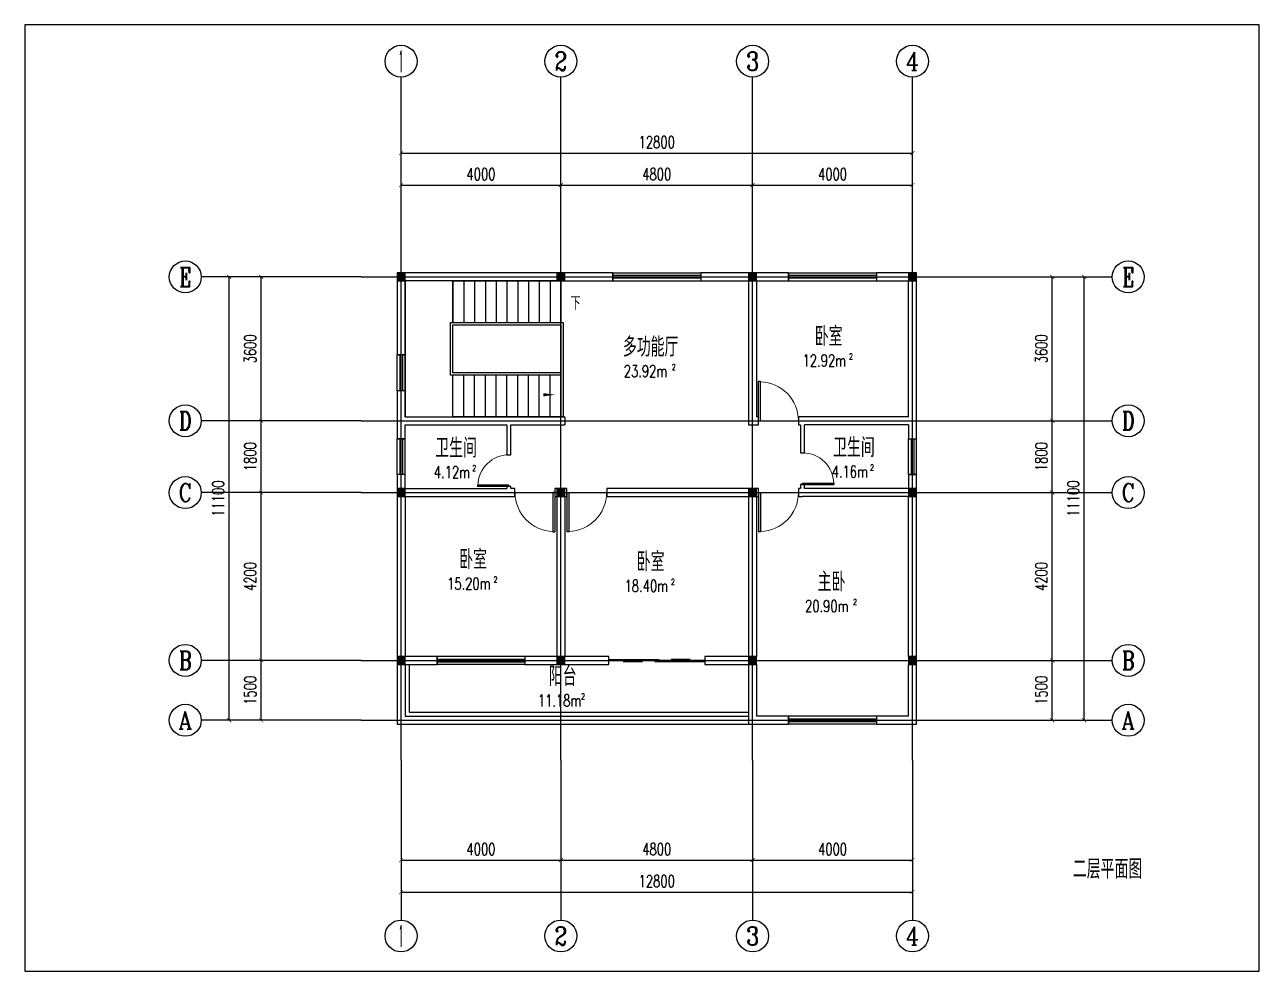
# Model space of a CAD drawing. Header units: millimetres. Extents: x 13454 to 98478, y -7034 to 16666.
# Drawn here: x 67578 to 98478, y -7034 to 16666 of the extents above; entities that cross this region are included whole.
import ezdxf
from ezdxf.enums import TextEntityAlignment as Align

# ---------------------------------------------------------------- set-up
doc = ezdxf.new("R2010")
doc.units = ezdxf.units.MM
for name, color, linetype in [('HT-A-AXIS-F01-NEW', 3, 'Continuous'), ('HT-A-AXIS-TEXT-F01-NEW', 7, 'Continuous'), ('HT-A-COLUMN-F01-NEW', 9, 'Continuous'), ('HT-A-DIMS-SYMB-F01-NEW', 3, 'Continuous'), ('HT-A-NOPLOT-F01-NEW', 1, 'Continuous'), ('HT-A-ROOM-F01-NEW', 7, 'Continuous'), ('HT-A-TEXT-F01-NEW', 7, 'Continuous'), ('HT-A-WALL-F01-NEW', 9, 'Continuous'), ('HT-A-WIND-F01-NEW', 4, 'Continuous'), ('PUB_HATCH', 8, 'Continuous'), ('PUB_TITLE', 4, 'Continuous'), ('STAIR', 2, 'Continuous')]:
    doc.layers.add(name, color=color, linetype=linetype)
doc.styles.add('_TCH_AXIS', font='COMPLEX', dxfattribs={"bigfont": 'GBCBIG'})
doc.styles.add('_TCH_DIM', font='SIMPLEX', dxfattribs={"bigfont": 'GBCBIG'})
doc.styles.add('_TCH_DIM_T3', font='SIMPLEX', dxfattribs={"width": 0.71, "bigfont": 'GBCBIG'})
doc.styles.add('_TCH_SPACE', font='SIMPLEX', dxfattribs={"bigfont": 'GBCBIG'})
doc.styles.add('COMPLEX', font='COMPLEX')
doc.dimstyles.new('_TCH_ARCH&&100', dxfattribs={"dimtxt": 297.5, "dimasz": 100, "dimexe": 250, "dimexo": 300, "dimgap": 126.25, "dimtad": 1, "dimdec": 0, "dimzin": 0, "dimdsep": 46, "dimtxsty": '_TCH_DIM_T3', "dimblk": 'ARCHTICK', "dimcen": 0.09, "dimclrt": 7, "dimazin": 2, "dimtfac": 1, "dimtdec": 0, "dimtix": 1, "dimtmove": 2, "dimatfit": 3, "dimfxl": 100, "dimtolj": 1, "dimtzin": 0, "dimarcsym": 0})

# ---------------------------------------------------------------- blocks, each defined once
blk = doc.blocks.new('_ArchTick')
at = {"color": 0, "linetype": 'ByBlock', "const_width": 0.15}
blk.add_lwpolyline([(-0.5, -0.5), (0.5, 0.5)], dxfattribs=at)
blk = doc.blocks.new('*D9')
at = {"layer": 'Defpoints', "color": 0, "transparency": 16777216}
for p in [(90797.07, 750.49), (93297.07, 750.49), (90797.07, -749.51)]:
    blk.add_point(p, dxfattribs=at)
at = {"layer": 'HT-A-AXIS-F01-NEW', "color": 0, "lineweight": -2, "transparency": 16777216}
for p, q in [((91097.07, 750.49), (93547.07, 750.49)), ((93297.07, -749.51), (93297.07, 750.49)), ((91097.07, -749.51), (93547.07, -749.51))]:
    blk.add_line(p, q, dxfattribs=at)
at = {"layer": 'HT-A-AXIS-F01-NEW', "color": 0, "lineweight": -2, "transparency": 16777216, "xscale": 100, "yscale": 100, "zscale": 100}
for p, rotation in [((93297.07, 750.49), 90), ((93297.07, -749.51), 270)]:
    blk.add_blockref('_ArchTick', p, dxfattribs=dict(at, rotation=rotation))
at = {"layer": 'HT-A-AXIS-F01-NEW', "color": 7, "transparency": 16777216, "insert": (93022.07, 0.49), "char_height": 297.5, "attachment_point": 5, "rotation": 90, "style": '_TCH_DIM_T3'}
blk.add_mtext('\\A1;1500', dxfattribs=at)
blk = doc.blocks.new('*D10')
at = {"layer": 'Defpoints', "color": 0, "transparency": 16777216}
for p in [(90797.07, 4950.49), (93297.07, 4950.49), (90797.07, 750.49)]:
    blk.add_point(p, dxfattribs=at)
at = {"layer": 'HT-A-AXIS-F01-NEW', "color": 0, "lineweight": -2, "transparency": 16777216}
for p, q in [((91097.07, 4950.49), (93547.07, 4950.49)), ((93297.07, 750.49), (93297.07, 4950.49)), ((91097.07, 750.49), (93547.07, 750.49))]:
    blk.add_line(p, q, dxfattribs=at)
at = {"layer": 'HT-A-AXIS-F01-NEW', "color": 0, "lineweight": -2, "transparency": 16777216, "xscale": 100, "yscale": 100, "zscale": 100}
for p, rotation in [((93297.07, 4950.49), 90), ((93297.07, 750.49), 270)]:
    blk.add_blockref('_ArchTick', p, dxfattribs=dict(at, rotation=rotation))
at = {"layer": 'HT-A-AXIS-F01-NEW', "color": 7, "transparency": 16777216, "insert": (93022.07, 2850.49), "char_height": 297.5, "attachment_point": 5, "rotation": 90, "style": '_TCH_DIM_T3'}
blk.add_mtext('\\A1;4200', dxfattribs=at)
blk = doc.blocks.new('*D11')
at = {"layer": 'Defpoints', "color": 0, "transparency": 16777216}
for p in [(90797.07, 6750.49), (93297.07, 6750.49), (90797.07, 4950.49)]:
    blk.add_point(p, dxfattribs=at)
at = {"layer": 'HT-A-AXIS-F01-NEW', "color": 0, "lineweight": -2, "transparency": 16777216}
for p, q in [((91097.07, 6750.49), (93547.07, 6750.49)), ((93297.07, 4950.49), (93297.07, 6750.49)), ((91097.07, 4950.49), (93547.07, 4950.49))]:
    blk.add_line(p, q, dxfattribs=at)
at = {"layer": 'HT-A-AXIS-F01-NEW', "color": 0, "lineweight": -2, "transparency": 16777216, "xscale": 100, "yscale": 100, "zscale": 100}
for p, rotation in [((93297.07, 6750.49), 90), ((93297.07, 4950.49), 270)]:
    blk.add_blockref('_ArchTick', p, dxfattribs=dict(at, rotation=rotation))
at = {"layer": 'HT-A-AXIS-F01-NEW', "color": 7, "transparency": 16777216, "insert": (93022.07, 5850.49), "char_height": 297.5, "attachment_point": 5, "rotation": 90, "style": '_TCH_DIM_T3'}
blk.add_mtext('\\A1;1800', dxfattribs=at)
blk = doc.blocks.new('*D12')
at = {"layer": 'Defpoints', "color": 0, "transparency": 16777216}
for p in [(90797.07, 10350.49), (93297.07, 10350.49), (90797.07, 6750.49)]:
    blk.add_point(p, dxfattribs=at)
at = {"layer": 'HT-A-AXIS-F01-NEW', "color": 0, "lineweight": -2, "transparency": 16777216}
for p, q in [((91097.07, 10350.49), (93547.07, 10350.49)), ((93297.07, 6750.49), (93297.07, 10350.49)), ((91097.07, 6750.49), (93547.07, 6750.49))]:
    blk.add_line(p, q, dxfattribs=at)
at = {"layer": 'HT-A-AXIS-F01-NEW', "color": 0, "lineweight": -2, "transparency": 16777216, "xscale": 100, "yscale": 100, "zscale": 100}
for p, rotation in [((93297.07, 10350.49), 90), ((93297.07, 6750.49), 270)]:
    blk.add_blockref('_ArchTick', p, dxfattribs=dict(at, rotation=rotation))
at = {"layer": 'HT-A-AXIS-F01-NEW', "color": 7, "transparency": 16777216, "insert": (93022.07, 8550.49), "char_height": 297.5, "attachment_point": 5, "rotation": 90, "style": '_TCH_DIM_T3'}
blk.add_mtext('\\A1;3600', dxfattribs=at)
blk = doc.blocks.new('*D13')
at = {"layer": 'Defpoints', "color": 0, "transparency": 16777216}
for p in [(90797.07, 10350.49), (94097.07, 10350.49), (90797.07, -749.51)]:
    blk.add_point(p, dxfattribs=at)
at = {"layer": 'HT-A-AXIS-F01-NEW', "color": 0, "lineweight": -2, "transparency": 16777216}
for p, q in [((91097.07, 10350.49), (94347.07, 10350.49)), ((94097.07, -749.51), (94097.07, 10350.49)), ((91097.07, -749.51), (94347.07, -749.51))]:
    blk.add_line(p, q, dxfattribs=at)
at = {"layer": 'HT-A-AXIS-F01-NEW', "color": 0, "lineweight": -2, "transparency": 16777216, "xscale": 100, "yscale": 100, "zscale": 100}
for p, rotation in [((94097.07, 10350.49), 90), ((94097.07, -749.51), 270)]:
    blk.add_blockref('_ArchTick', p, dxfattribs=dict(at, rotation=rotation))
at = {"layer": 'HT-A-AXIS-F01-NEW', "color": 7, "transparency": 16777216, "insert": (93822.07, 4800.49), "char_height": 297.5, "attachment_point": 5, "rotation": 90, "style": '_TCH_DIM_T3'}
blk.add_mtext('\\A1;11100', dxfattribs=at)
blk = doc.blocks.new('*D14')
at = {"layer": 'Defpoints', "color": 0, "transparency": 16777216}
for p in [(73497.07, 750.49), (75997.07, 750.49), (75997.07, -749.51)]:
    blk.add_point(p, dxfattribs=at)
at = {"layer": 'HT-A-AXIS-F01-NEW', "color": 0, "lineweight": -2, "transparency": 16777216}
for p, q in [((75697.07, 750.49), (73247.07, 750.49)), ((73497.07, -749.51), (73497.07, 750.49)), ((75697.07, -749.51), (73247.07, -749.51))]:
    blk.add_line(p, q, dxfattribs=at)
at = {"layer": 'HT-A-AXIS-F01-NEW', "color": 0, "lineweight": -2, "transparency": 16777216, "xscale": 100, "yscale": 100, "zscale": 100}
for p, rotation in [((73497.07, 750.49), 90), ((73497.07, -749.51), 270)]:
    blk.add_blockref('_ArchTick', p, dxfattribs=dict(at, rotation=rotation))
at = {"layer": 'HT-A-AXIS-F01-NEW', "color": 7, "transparency": 16777216, "insert": (73222.07, 0.49), "char_height": 297.5, "attachment_point": 5, "rotation": 90, "style": '_TCH_DIM_T3'}
blk.add_mtext('\\A1;1500', dxfattribs=at)
blk = doc.blocks.new('*D15')
at = {"layer": 'Defpoints', "color": 0, "transparency": 16777216}
for p in [(73497.07, 4950.49), (75997.07, 4950.49), (75997.07, 750.49)]:
    blk.add_point(p, dxfattribs=at)
at = {"layer": 'HT-A-AXIS-F01-NEW', "color": 0, "lineweight": -2, "transparency": 16777216}
for p, q in [((75697.07, 4950.49), (73247.07, 4950.49)), ((73497.07, 750.49), (73497.07, 4950.49)), ((75697.07, 750.49), (73247.07, 750.49))]:
    blk.add_line(p, q, dxfattribs=at)
at = {"layer": 'HT-A-AXIS-F01-NEW', "color": 0, "lineweight": -2, "transparency": 16777216, "xscale": 100, "yscale": 100, "zscale": 100}
for p, rotation in [((73497.07, 4950.49), 90), ((73497.07, 750.49), 270)]:
    blk.add_blockref('_ArchTick', p, dxfattribs=dict(at, rotation=rotation))
at = {"layer": 'HT-A-AXIS-F01-NEW', "color": 7, "transparency": 16777216, "insert": (73222.07, 2850.49), "char_height": 297.5, "attachment_point": 5, "rotation": 90, "style": '_TCH_DIM_T3'}
blk.add_mtext('\\A1;4200', dxfattribs=at)
blk = doc.blocks.new('*D16')
at = {"layer": 'Defpoints', "color": 0, "transparency": 16777216}
for p in [(73497.07, 6750.49), (75997.07, 6750.49), (75997.07, 4950.49)]:
    blk.add_point(p, dxfattribs=at)
at = {"layer": 'HT-A-AXIS-F01-NEW', "color": 0, "lineweight": -2, "transparency": 16777216}
for p, q in [((75697.07, 6750.49), (73247.07, 6750.49)), ((73497.07, 4950.49), (73497.07, 6750.49)), ((75697.07, 4950.49), (73247.07, 4950.49))]:
    blk.add_line(p, q, dxfattribs=at)
at = {"layer": 'HT-A-AXIS-F01-NEW', "color": 0, "lineweight": -2, "transparency": 16777216, "xscale": 100, "yscale": 100, "zscale": 100}
for p, rotation in [((73497.07, 6750.49), 90), ((73497.07, 4950.49), 270)]:
    blk.add_blockref('_ArchTick', p, dxfattribs=dict(at, rotation=rotation))
at = {"layer": 'HT-A-AXIS-F01-NEW', "color": 7, "transparency": 16777216, "insert": (73222.07, 5850.49), "char_height": 297.5, "attachment_point": 5, "rotation": 90, "style": '_TCH_DIM_T3'}
blk.add_mtext('\\A1;1800', dxfattribs=at)
blk = doc.blocks.new('*D17')
at = {"layer": 'Defpoints', "color": 0, "transparency": 16777216}
for p in [(73497.07, 10350.49), (75997.07, 10350.49), (75997.07, 6750.49)]:
    blk.add_point(p, dxfattribs=at)
at = {"layer": 'HT-A-AXIS-F01-NEW', "color": 0, "lineweight": -2, "transparency": 16777216}
for p, q in [((75697.07, 10350.49), (73247.07, 10350.49)), ((73497.07, 6750.49), (73497.07, 10350.49)), ((75697.07, 6750.49), (73247.07, 6750.49))]:
    blk.add_line(p, q, dxfattribs=at)
at = {"layer": 'HT-A-AXIS-F01-NEW', "color": 0, "lineweight": -2, "transparency": 16777216, "xscale": 100, "yscale": 100, "zscale": 100}
for p, rotation in [((73497.07, 10350.49), 90), ((73497.07, 6750.49), 270)]:
    blk.add_blockref('_ArchTick', p, dxfattribs=dict(at, rotation=rotation))
at = {"layer": 'HT-A-AXIS-F01-NEW', "color": 7, "transparency": 16777216, "insert": (73222.07, 8550.49), "char_height": 297.5, "attachment_point": 5, "rotation": 90, "style": '_TCH_DIM_T3'}
blk.add_mtext('\\A1;3600', dxfattribs=at)
blk = doc.blocks.new('*D18')
at = {"layer": 'Defpoints', "color": 0, "transparency": 16777216}
for p in [(72697.07, 10350.49), (75997.07, 10350.49), (75997.07, -749.51)]:
    blk.add_point(p, dxfattribs=at)
at = {"layer": 'HT-A-AXIS-F01-NEW', "color": 0, "lineweight": -2, "transparency": 16777216}
for p, q in [((75697.07, 10350.49), (72447.07, 10350.49)), ((72697.07, -749.51), (72697.07, 10350.49)), ((75697.07, -749.51), (72447.07, -749.51))]:
    blk.add_line(p, q, dxfattribs=at)
at = {"layer": 'HT-A-AXIS-F01-NEW', "color": 0, "lineweight": -2, "transparency": 16777216, "xscale": 100, "yscale": 100, "zscale": 100}
for p, rotation in [((72697.07, 10350.49), 90), ((72697.07, -749.51), 270)]:
    blk.add_blockref('_ArchTick', p, dxfattribs=dict(at, rotation=rotation))
at = {"layer": 'HT-A-AXIS-F01-NEW', "color": 7, "transparency": 16777216, "insert": (72422.07, 4800.49), "char_height": 297.5, "attachment_point": 5, "rotation": 90, "style": '_TCH_DIM_T3'}
blk.add_mtext('\\A1;11100', dxfattribs=at)
blk = doc.blocks.new('*D19')
at = {"layer": 'Defpoints', "color": 0, "transparency": 16777216}
for p in [(80997.07, 12650.49), (76997.07, 11350.49), (80997.07, 11350.49)]:
    blk.add_point(p, dxfattribs=at)
at = {"layer": 'HT-A-AXIS-F01-NEW', "color": 0, "lineweight": -2, "transparency": 16777216}
for p, q in [((76997.07, 11650.49), (76997.07, 12900.49)), ((80997.07, 11650.49), (80997.07, 12900.49)), ((76997.07, 12650.49), (80997.07, 12650.49))]:
    blk.add_line(p, q, dxfattribs=at)
at = {"layer": 'HT-A-AXIS-F01-NEW', "color": 0, "lineweight": -2, "transparency": 16777216, "xscale": 100, "yscale": 100, "zscale": 100, "rotation": 180}
blk.add_blockref('_ArchTick', (76997.07, 12650.49), dxfattribs=at)
at = {"layer": 'HT-A-AXIS-F01-NEW', "color": 0, "lineweight": -2, "transparency": 16777216, "xscale": 100, "yscale": 100, "zscale": 100}
blk.add_blockref('_ArchTick', (80997.07, 12650.49), dxfattribs=at)
at = {"layer": 'HT-A-AXIS-F01-NEW', "color": 7, "transparency": 16777216, "insert": (78997.07, 12925.49), "char_height": 297.5, "attachment_point": 5, "style": '_TCH_DIM_T3'}
blk.add_mtext('\\A1;4000', dxfattribs=at)
blk = doc.blocks.new('*D20')
at = {"layer": 'Defpoints', "color": 0, "transparency": 16777216}
for p in [(85797.07, 12650.49), (80997.07, 11350.49), (85797.07, 11350.49)]:
    blk.add_point(p, dxfattribs=at)
at = {"layer": 'HT-A-AXIS-F01-NEW', "color": 0, "lineweight": -2, "transparency": 16777216}
for p, q in [((80997.07, 11650.49), (80997.07, 12900.49)), ((85797.07, 11650.49), (85797.07, 12900.49)), ((80997.07, 12650.49), (85797.07, 12650.49))]:
    blk.add_line(p, q, dxfattribs=at)
at = {"layer": 'HT-A-AXIS-F01-NEW', "color": 0, "lineweight": -2, "transparency": 16777216, "xscale": 100, "yscale": 100, "zscale": 100, "rotation": 180}
blk.add_blockref('_ArchTick', (80997.07, 12650.49), dxfattribs=at)
at = {"layer": 'HT-A-AXIS-F01-NEW', "color": 0, "lineweight": -2, "transparency": 16777216, "xscale": 100, "yscale": 100, "zscale": 100}
blk.add_blockref('_ArchTick', (85797.07, 12650.49), dxfattribs=at)
at = {"layer": 'HT-A-AXIS-F01-NEW', "color": 7, "transparency": 16777216, "insert": (83397.07, 12925.49), "char_height": 297.5, "attachment_point": 5, "style": '_TCH_DIM_T3'}
blk.add_mtext('\\A1;4800', dxfattribs=at)
blk = doc.blocks.new('*D21')
at = {"layer": 'Defpoints', "color": 0, "transparency": 16777216}
for p in [(89797.07, 12650.49), (85797.07, 11350.49), (89797.07, 11350.49)]:
    blk.add_point(p, dxfattribs=at)
at = {"layer": 'HT-A-AXIS-F01-NEW', "color": 0, "lineweight": -2, "transparency": 16777216}
for p, q in [((85797.07, 11650.49), (85797.07, 12900.49)), ((89797.07, 11650.49), (89797.07, 12900.49)), ((85797.07, 12650.49), (89797.07, 12650.49))]:
    blk.add_line(p, q, dxfattribs=at)
at = {"layer": 'HT-A-AXIS-F01-NEW', "color": 0, "lineweight": -2, "transparency": 16777216, "xscale": 100, "yscale": 100, "zscale": 100, "rotation": 180}
blk.add_blockref('_ArchTick', (85797.07, 12650.49), dxfattribs=at)
at = {"layer": 'HT-A-AXIS-F01-NEW', "color": 0, "lineweight": -2, "transparency": 16777216, "xscale": 100, "yscale": 100, "zscale": 100}
blk.add_blockref('_ArchTick', (89797.07, 12650.49), dxfattribs=at)
at = {"layer": 'HT-A-AXIS-F01-NEW', "color": 7, "transparency": 16777216, "insert": (87797.07, 12925.49), "char_height": 297.5, "attachment_point": 5, "style": '_TCH_DIM_T3'}
blk.add_mtext('\\A1;4000', dxfattribs=at)
blk = doc.blocks.new('*D22')
at = {"layer": 'Defpoints', "color": 0, "transparency": 16777216}
for p in [(89797.07, 13450.49), (76997.07, 11350.49), (89797.07, 11350.49)]:
    blk.add_point(p, dxfattribs=at)
at = {"layer": 'HT-A-AXIS-F01-NEW', "color": 0, "lineweight": -2, "transparency": 16777216}
for p, q in [((76997.07, 11650.49), (76997.07, 13700.49)), ((89797.07, 11650.49), (89797.07, 13700.49)), ((76997.07, 13450.49), (89797.07, 13450.49))]:
    blk.add_line(p, q, dxfattribs=at)
at = {"layer": 'HT-A-AXIS-F01-NEW', "color": 0, "lineweight": -2, "transparency": 16777216, "xscale": 100, "yscale": 100, "zscale": 100, "rotation": 180}
blk.add_blockref('_ArchTick', (76997.07, 13450.49), dxfattribs=at)
at = {"layer": 'HT-A-AXIS-F01-NEW', "color": 0, "lineweight": -2, "transparency": 16777216, "xscale": 100, "yscale": 100, "zscale": 100}
blk.add_blockref('_ArchTick', (89797.07, 13450.49), dxfattribs=at)
at = {"layer": 'HT-A-AXIS-F01-NEW', "color": 7, "transparency": 16777216, "insert": (83397.07, 13725.49), "char_height": 297.5, "attachment_point": 5, "style": '_TCH_DIM_T3'}
blk.add_mtext('\\A1;12800', dxfattribs=at)
blk = doc.blocks.new('*D23')
at = {"layer": 'Defpoints', "color": 0, "transparency": 16777216}
for p in [(76997.07, -1749.51), (80997.07, -1749.51), (80997.07, -4249.51)]:
    blk.add_point(p, dxfattribs=at)
at = {"layer": 'HT-A-AXIS-F01-NEW', "color": 0, "lineweight": -2, "transparency": 16777216}
for p, q in [((76997.07, -2049.51), (76997.07, -4499.51)), ((80997.07, -2049.51), (80997.07, -4499.51)), ((76997.07, -4249.51), (80997.07, -4249.51))]:
    blk.add_line(p, q, dxfattribs=at)
at = {"layer": 'HT-A-AXIS-F01-NEW', "color": 0, "lineweight": -2, "transparency": 16777216, "xscale": 100, "yscale": 100, "zscale": 100, "rotation": 180}
blk.add_blockref('_ArchTick', (76997.07, -4249.51), dxfattribs=at)
at = {"layer": 'HT-A-AXIS-F01-NEW', "color": 0, "lineweight": -2, "transparency": 16777216, "xscale": 100, "yscale": 100, "zscale": 100}
blk.add_blockref('_ArchTick', (80997.07, -4249.51), dxfattribs=at)
at = {"layer": 'HT-A-AXIS-F01-NEW', "color": 7, "transparency": 16777216, "insert": (78997.07, -3974.51), "char_height": 297.5, "attachment_point": 5, "style": '_TCH_DIM_T3'}
blk.add_mtext('\\A1;4000', dxfattribs=at)
blk = doc.blocks.new('*D24')
at = {"layer": 'Defpoints', "color": 0, "transparency": 16777216}
for p in [(80997.07, -1749.51), (85797.07, -1749.51), (85797.07, -4249.51)]:
    blk.add_point(p, dxfattribs=at)
at = {"layer": 'HT-A-AXIS-F01-NEW', "color": 0, "lineweight": -2, "transparency": 16777216}
for p, q in [((80997.07, -2049.51), (80997.07, -4499.51)), ((85797.07, -2049.51), (85797.07, -4499.51)), ((80997.07, -4249.51), (85797.07, -4249.51))]:
    blk.add_line(p, q, dxfattribs=at)
at = {"layer": 'HT-A-AXIS-F01-NEW', "color": 0, "lineweight": -2, "transparency": 16777216, "xscale": 100, "yscale": 100, "zscale": 100, "rotation": 180}
blk.add_blockref('_ArchTick', (80997.07, -4249.51), dxfattribs=at)
at = {"layer": 'HT-A-AXIS-F01-NEW', "color": 0, "lineweight": -2, "transparency": 16777216, "xscale": 100, "yscale": 100, "zscale": 100}
blk.add_blockref('_ArchTick', (85797.07, -4249.51), dxfattribs=at)
at = {"layer": 'HT-A-AXIS-F01-NEW', "color": 7, "transparency": 16777216, "insert": (83397.07, -3974.51), "char_height": 297.5, "attachment_point": 5, "style": '_TCH_DIM_T3'}
blk.add_mtext('\\A1;4800', dxfattribs=at)
blk = doc.blocks.new('*D25')
at = {"layer": 'Defpoints', "color": 0, "transparency": 16777216}
for p in [(85797.07, -1749.51), (89797.07, -1749.51), (89797.07, -4249.51)]:
    blk.add_point(p, dxfattribs=at)
at = {"layer": 'HT-A-AXIS-F01-NEW', "color": 0, "lineweight": -2, "transparency": 16777216}
for p, q in [((85797.07, -2049.51), (85797.07, -4499.51)), ((89797.07, -2049.51), (89797.07, -4499.51)), ((85797.07, -4249.51), (89797.07, -4249.51))]:
    blk.add_line(p, q, dxfattribs=at)
at = {"layer": 'HT-A-AXIS-F01-NEW', "color": 0, "lineweight": -2, "transparency": 16777216, "xscale": 100, "yscale": 100, "zscale": 100, "rotation": 180}
blk.add_blockref('_ArchTick', (85797.07, -4249.51), dxfattribs=at)
at = {"layer": 'HT-A-AXIS-F01-NEW', "color": 0, "lineweight": -2, "transparency": 16777216, "xscale": 100, "yscale": 100, "zscale": 100}
blk.add_blockref('_ArchTick', (89797.07, -4249.51), dxfattribs=at)
at = {"layer": 'HT-A-AXIS-F01-NEW', "color": 7, "transparency": 16777216, "insert": (87797.07, -3974.51), "char_height": 297.5, "attachment_point": 5, "style": '_TCH_DIM_T3'}
blk.add_mtext('\\A1;4000', dxfattribs=at)
blk = doc.blocks.new('*D26')
at = {"layer": 'Defpoints', "color": 0, "transparency": 16777216}
for p in [(76997.07, -1749.51), (89797.07, -1749.51), (89797.07, -5049.51)]:
    blk.add_point(p, dxfattribs=at)
at = {"layer": 'HT-A-AXIS-F01-NEW', "color": 0, "lineweight": -2, "transparency": 16777216}
for p, q in [((76997.07, -2049.51), (76997.07, -5299.51)), ((89797.07, -2049.51), (89797.07, -5299.51)), ((76997.07, -5049.51), (89797.07, -5049.51))]:
    blk.add_line(p, q, dxfattribs=at)
at = {"layer": 'HT-A-AXIS-F01-NEW', "color": 0, "lineweight": -2, "transparency": 16777216, "xscale": 100, "yscale": 100, "zscale": 100, "rotation": 180}
blk.add_blockref('_ArchTick', (76997.07, -5049.51), dxfattribs=at)
at = {"layer": 'HT-A-AXIS-F01-NEW', "color": 0, "lineweight": -2, "transparency": 16777216, "xscale": 100, "yscale": 100, "zscale": 100}
blk.add_blockref('_ArchTick', (89797.07, -5049.51), dxfattribs=at)
at = {"layer": 'HT-A-AXIS-F01-NEW', "color": 7, "transparency": 16777216, "insert": (83397.07, -4774.51), "char_height": 297.5, "attachment_point": 5, "style": '_TCH_DIM_T3'}
blk.add_mtext('\\A1;12800', dxfattribs=at)
blk = doc.blocks.new('$TCHSYS$WIN2D')
for p, q in [((-0.5, 0.5), (0.5, 0.5)), ((-0.5, 0.5), (-0.5, -0.5)), ((0.5, 0.5), (0.5, -0.5)), ((0.5, 0.17), (-0.5, 0.17)), ((0.5, -0.17), (-0.5, -0.17)), ((-0.5, -0.5), (0.5, -0.5))]:
    blk.add_line(p, q)
blk = doc.blocks.new('$DorLib2D$00000001')
for p, q in [((0.45, 0.98), (0.5, 0.98)), ((0.45, 0), (0.45, 0.98)), ((0.5, 0), (0.5, 0.98)), ((0.5, 0), (0.45, 0))]:
    blk.add_line(p, q)
at = {"lineweight": 13}
blk.add_arc((0.48, 0), 0.975, 91.47, 180, dxfattribs=at)
blk = doc.blocks.new('_AXISO')
blk.add_circle((0, 0), 0.5)
at = {"layer": 'HT-A-AXIS-TEXT-F01-NEW', "style": 'COMPLEX', "width": 1.04}
blk.add_attdef('A', text='', height=0.56, dxfattribs=at).set_placement((-0.25, -0.28), (0.25, -0.28), align=Align.FIT)
blk = doc.blocks.new('_FZH')
blk.add_lwpolyline([(-0.5, -0.5), (0.5, -0.5), (0.5, 0.5), (-0.5, 0.5)], close=True)
at = {"layer": 'PUB_HATCH'}
blk.add_solid([(-0.5, -0.5), (0.5, -0.5), (-0.5, 0.5), (0.5, 0.5)], dxfattribs=at)
blk = doc.blocks.new('$DorLib2D$00000131')
at = {"color": 0, "linetype": 'Continuous'}
for p, q in [((-0.5, 0.13), (-0.5, 0)), ((0.02, 0.13), (-0.5, 0.13)), ((0.02, 0), (0.02, 0.13)), ((0.15, 0.13), (0.23, 0.2)), ((0.35, 0.13), (0.15, 0.13)), ((0.23, 0.2), (0.23, 0.13)), ((-0.5, 0), (0.02, 0)), ((-0.02, 0), (0.5, 0)), ((-0.02, -0.13), (-0.02, 0)), ((0.5, 0), (0.5, -0.13)), ((-0.35, -0.13), (-0.15, -0.13)), ((-0.23, -0.2), (-0.23, -0.13)), ((-0.15, -0.13), (-0.23, -0.2)), ((0.5, -0.13), (-0.02, -0.13))]:
    blk.add_line(p, q, dxfattribs=at)

msp = doc.modelspace()

# ---------------------------------------------------------------- linework, layer by layer
for points in [[(76897.07, 650.49), (76897.07, -849.51), (85697.07, -849.51)], [(77097.07, 650.49), (77097.07, -649.51), (85697.07, -649.51)], [(77197.07, 650.49), (77197.07, -549.51), (85697.07, -549.51)]]:
    msp.add_lwpolyline(points)
at = {"layer": 'HT-A-AXIS-F01-NEW'}
for p, q in [((76997.07, 11350.49), (76997.07, 15350.49)), ((80997.07, 11350.49), (80997.07, 15350.49)), ((85797.07, 11350.49), (85797.07, 15350.49)), ((89797.07, 11350.49), (89797.07, 15350.49)), ((75997.07, 10350.49), (71997.07, 10350.49)), ((90797.07, 10350.49), (94797.07, 10350.49)), ((75997.07, 6750.49), (71997.07, 6750.49)), ((90797.07, 6750.49), (94797.07, 6750.49)), ((75997.07, 4950.49), (71997.07, 4950.49)), ((90797.07, 4950.49), (94797.07, 4950.49)), ((75997.07, 750.49), (71997.07, 750.49)), ((90797.07, 750.49), (94797.07, 750.49)), ((75997.07, -749.51), (71997.07, -749.51)), ((90797.07, -749.51), (94797.07, -749.51)), ((76997.07, -1749.51), (76997.07, -5749.51)), ((80997.07, -1749.51), (80997.07, -5749.51)), ((85797.07, -1749.51), (85797.07, -5749.51)), ((89797.07, -1749.51), (89797.07, -5749.51))]:
    msp.add_line(p, q, dxfattribs=at)
at = {"layer": 'HT-A-DIMS-SYMB-F01-NEW'}
msp.add_lwpolyline([(81132.07, 9700.49, 0, 0, 0), (77697.07, 9700.49, 0, 0, 0), (77697.07, 7400.49, 0, 0, 0), (80862.07, 7400.49, 0, 80, 0), (80562.07, 7400.49, 0, 0, 0)], format="xyseb", dxfattribs=at)
at = {"layer": 'HT-A-NOPLOT-F01-NEW'}
for p, q in [((76997.07, -1749.51), (76997.07, 11350.49)), ((80997.07, -1749.51), (80997.07, 11350.49)), ((85797.07, -1749.51), (85797.07, 11350.49)), ((89797.07, -1749.51), (89797.07, 11350.49)), ((75997.07, 10350.49), (90797.07, 10350.49)), ((75997.07, 6750.49), (90797.07, 6750.49)), ((75997.07, 4950.49), (90797.07, 4950.49)), ((75997.07, 750.49), (90797.07, 750.49)), ((75997.07, -749.51), (90797.07, -749.51))]:
    msp.add_line(p, q, dxfattribs=at)
at = {"layer": 'HT-A-WALL-F01-NEW'}
for p, q in [((76897.07, 10250.49), (76897.07, 8400.49)), ((80897.07, 10450.49), (77097.07, 10450.49)), ((77097.07, 8400.49), (77097.07, 10250.49)), ((80897.07, 10250.49), (77097.07, 10250.49)), ((82297.07, 10450.49), (81097.07, 10450.49)), ((81097.07, 10250.49), (82297.07, 10250.49)), ((82297.07, 10250.49), (82297.07, 10450.49)), ((85697.07, 10450.49), (84497.07, 10450.49)), ((84497.07, 10450.49), (84497.07, 10250.49)), ((84497.07, 10250.49), (85697.07, 10250.49)), ((85697.07, 10250.49), (85697.07, 6650.49)), ((86697.07, 10450.49), (85897.07, 10450.49)), ((85897.07, 10250.49), (85897.07, 6850.49)), ((85897.07, 10250.49), (86697.07, 10250.49)), ((86697.07, 10250.49), (86697.07, 10450.49)), ((89697.07, 10450.49), (88897.07, 10450.49)), ((88897.07, 10450.49), (88897.07, 10250.49)), ((88897.07, 10250.49), (89697.07, 10250.49)), ((89697.07, 6850.49), (89697.07, 10250.49)), ((89897.07, 6750.49), (89897.07, 10250.49)), ((76897.07, 8400.49), (77097.07, 8400.49)), ((77097.07, 7500.49), (76897.07, 7500.49)), ((76897.07, 7500.49), (76897.07, 6750.49)), ((77097.07, 6850.49), (77097.07, 7500.49)), ((77097.07, 6850.49), (79697.07, 6850.49)), ((79697.07, 6850.49), (81097.07, 6850.49)), ((81097.07, 6850.49), (81097.07, 6650.49)), ((85947.07, 6850.49), (85897.07, 6850.49)), ((85947.07, 6650.49), (85947.07, 6850.49)), ((87047.07, 6850.49), (86947.07, 6850.49)), ((86947.07, 6850.49), (86947.07, 6650.49)), ((89697.07, 6850.49), (87047.07, 6850.49)), ((76897.07, 6750.49), (76897.07, 6300.49)), ((77097.07, 6300.49), (77097.07, 6650.49)), ((77097.07, 6650.49), (79647.07, 6650.49)), ((79647.07, 6650.49), (79647.07, 5900.49)), ((79747.07, 5900.49), (79747.07, 6650.49)), ((79747.07, 6650.49), (81097.07, 6650.49)), ((85697.07, 6650.49), (85947.07, 6650.49)), ((86947.07, 6650.49), (86997.07, 6650.49)), ((86997.07, 6650.49), (86997.07, 5950.49)), ((89697.07, 6650.49), (87097.07, 6650.49)), ((87097.07, 5950.49), (87097.07, 6650.49)), ((89697.07, 6650.49), (89697.07, 6300.49)), ((89897.07, 6300.49), (89897.07, 6750.49)), ((76897.07, 6300.49), (77097.07, 6300.49)), ((89697.07, 6300.49), (89897.07, 6300.49)), ((79647.07, 5900.49), (79747.07, 5900.49)), ((86997.07, 5950.49), (87097.07, 5950.49)), ((77097.07, 5400.49), (76897.07, 5400.49)), ((76897.07, 5400.49), (76897.07, 5050.49)), ((77097.07, 5050.49), (77097.07, 5400.49)), ((89897.07, 5400.49), (89697.07, 5400.49)), ((89697.07, 5400.49), (89697.07, 5050.49)), ((89897.07, 5050.49), (89897.07, 5400.49)), ((77097.07, 5050.49), (79647.07, 5050.49)), ((79747.07, 5100.49), (79647.07, 5100.49)), ((79647.07, 5100.49), (79647.07, 5050.49)), ((79747.07, 5050.49), (79747.07, 5100.49)), ((79847.07, 5050.49), (79747.07, 5050.49)), ((79847.07, 4850.49), (79847.07, 5050.49)), ((80897.07, 5050.49), (80847.07, 5050.49)), ((80847.07, 5050.49), (80847.07, 4850.49)), ((81147.07, 5050.49), (81097.07, 5050.49)), ((81147.07, 4850.49), (81147.07, 5050.49)), ((85697.07, 5050.49), (82147.07, 5050.49)), ((82147.07, 5050.49), (82147.07, 4850.49)), ((85947.07, 5050.49), (85897.07, 5050.49)), ((85947.07, 4850.49), (85947.07, 5050.49)), ((86997.07, 5050.49), (86947.07, 5050.49)), ((86947.07, 5050.49), (86947.07, 4850.49)), ((87097.07, 5150.49), (86997.07, 5150.49)), ((86997.07, 5150.49), (86997.07, 5050.49)), ((87097.07, 5050.49), (87097.07, 5150.49)), ((89697.07, 5050.49), (87097.07, 5050.49)), ((76897.07, 4850.49), (76897.07, 850.49)), ((77097.07, 4850.49), (77097.07, 850.49)), ((77097.07, 4850.49), (79697.07, 4850.49)), ((79697.07, 4850.49), (79847.07, 4850.49)), ((80847.07, 4850.49), (80897.07, 4850.49)), ((80897.07, 4850.49), (80897.07, 850.49)), ((81097.07, 4850.49), (81097.07, 850.49)), ((81097.07, 4850.49), (81147.07, 4850.49)), ((82147.07, 4850.49), (85697.07, 4850.49)), ((85697.07, 4850.49), (85697.07, 850.49)), ((85897.07, 4850.49), (85897.07, 850.49)), ((85897.07, 4850.49), (85947.07, 4850.49)), ((86947.07, 4850.49), (87047.07, 4850.49)), ((89697.07, 4850.49), (87047.07, 4850.49)), ((89697.07, 850.49), (89697.07, 4850.49)), ((89897.07, 850.49), (89897.07, 4850.49)), ((77897.07, 850.49), (77097.07, 850.49)), ((77097.07, 650.49), (77897.07, 650.49)), ((77897.07, 650.49), (77897.07, 850.49)), ((80897.07, 850.49), (80097.07, 850.49)), ((80097.07, 850.49), (80097.07, 650.49)), ((80097.07, 650.49), (80897.07, 650.49)), ((82197.07, 850.49), (81097.07, 850.49)), ((81097.07, 650.49), (82197.07, 650.49)), ((82197.07, 650.49), (82197.07, 850.49)), ((85697.07, 850.49), (84597.07, 850.49)), ((84597.07, 850.49), (84597.07, 650.49)), ((84597.07, 650.49), (85697.07, 650.49)), ((85697.07, 650.49), (85697.07, -849.51)), ((85897.07, 650.49), (85897.07, -649.51)), ((89697.07, -649.51), (89697.07, 650.49)), ((89897.07, -849.51), (89897.07, 650.49)), ((85697.07, -849.51), (86697.07, -849.51)), ((86697.07, -649.51), (85897.07, -649.51)), ((86697.07, -849.51), (86697.07, -649.51)), ((89697.07, -649.51), (88897.07, -649.51)), ((88897.07, -649.51), (88897.07, -849.51)), ((88897.07, -849.51), (89897.07, -849.51))]:
    msp.add_line(p, q, dxfattribs=at)
at = {"layer": 'PUB_TITLE'}
msp.add_lwpolyline([(67577.8, -7033.98), (98477.8, -7033.98), (98477.8, 16666.02), (67577.8, 16666.02)], close=True, dxfattribs=at)
at = {"layer": 'STAIR'}
for p, q in [((78297.07, 10250.49), (77097.07, 10250.49)), ((77097.07, 10250.49), (77097.07, 6850.49)), ((78297.07, 10250.49), (80997.07, 10250.49)), ((78297.07, 10250.49), (78297.07, 9210.49)), ((78297.07, 9210.49), (78297.07, 10250.49)), ((78567.07, 10250.49), (78567.07, 9210.49)), ((78837.07, 10250.49), (78837.07, 9210.49)), ((79107.07, 10250.49), (79107.07, 9210.49)), ((79377.07, 10250.49), (79377.07, 9210.49)), ((79647.07, 10250.49), (79647.07, 9210.49)), ((79917.07, 10250.49), (79917.07, 9210.49)), ((80187.07, 10250.49), (80187.07, 9210.49)), ((80457.07, 10250.49), (80457.07, 9210.49)), ((80727.07, 10250.49), (80727.07, 9210.49)), ((80997.07, 10250.49), (80997.07, 9210.49)), ((78237.07, 7890.49), (78237.07, 9210.49)), ((78237.07, 9210.49), (81057.07, 9210.49)), ((78297.07, 9150.49), (80997.07, 9150.49)), ((78297.07, 7950.49), (78297.07, 9150.49)), ((78297.07, 9150.49), (80997.07, 9150.49)), ((78297.07, 7950.49), (78297.07, 9150.49)), ((80997.07, 9150.49), (80997.07, 6850.49)), ((80997.07, 7950.49), (80997.07, 9150.49)), ((81057.07, 9210.49), (81057.07, 6850.49)), ((80997.07, 7890.49), (78237.07, 7890.49)), ((80997.07, 7950.49), (78297.07, 7950.49)), ((80997.07, 7950.49), (78297.07, 7950.49)), ((78297.07, 6850.49), (78297.07, 7890.49)), ((78297.07, 6850.49), (78297.07, 7890.49)), ((78567.07, 6850.49), (78567.07, 7890.49)), ((78837.07, 6850.49), (78837.07, 7890.49)), ((79107.07, 6850.49), (79107.07, 7890.49)), ((79377.07, 6850.49), (79377.07, 7890.49)), ((79647.07, 6850.49), (79647.07, 7890.49)), ((79917.07, 6850.49), (79917.07, 7890.49)), ((80187.07, 6850.49), (80187.07, 7890.49)), ((80457.07, 6850.49), (80457.07, 7890.49)), ((80727.07, 6850.49), (80727.07, 7890.49)), ((80997.07, 7890.49), (80997.07, 7950.49)), ((80997.07, 7890.49), (80997.07, 7950.49)), ((80997.07, 6850.49), (80997.07, 7890.49)), ((77097.07, 6850.49), (78297.07, 6850.49)), ((80997.07, 6850.49), (78297.07, 6850.49)), ((81057.07, 6850.49), (80997.07, 6850.49))]:
    msp.add_line(p, q, dxfattribs=at)

# ---------------------------------------------------------------- block references
at = {"layer": 'HT-A-AXIS-F01-NEW'}
ref = msp.add_blockref('_AXISO', (76997.07, 15750.49), dxfattribs=dict(at, xscale=800, yscale=800, zscale=800))
ref.add_attrib('A', '1', dxfattribs={"layer": 'HT-A-AXIS-TEXT-F01-NEW', "height": 544.77, "style": '_TCH_AXIS', "width": 0.56}).set_placement((76932.22, 15478.1), (77061.93, 15478.1), align=Align.FIT)
ref = msp.add_blockref('_AXISO', (80997.07, 15750.49), dxfattribs=dict(at, xscale=800, yscale=800, zscale=800))
ref.add_attrib('A', '2', dxfattribs={"layer": 'HT-A-AXIS-TEXT-F01-NEW', "height": 465.95, "style": '_TCH_AXIS'}).set_placement((80841.76, 15517.52), (81152.39, 15517.52), align=Align.FIT)
ref = msp.add_blockref('_AXISO', (85797.07, 15750.49), dxfattribs=dict(at, xscale=800, yscale=800, zscale=800))
ref.add_attrib('A', '3', dxfattribs={"layer": 'HT-A-AXIS-TEXT-F01-NEW', "height": 465.95, "style": '_TCH_AXIS'}).set_placement((85641.76, 15517.52), (85952.39, 15517.52), align=Align.FIT)
ref = msp.add_blockref('_AXISO', (89797.07, 15750.49), dxfattribs=dict(at, xscale=800, yscale=800, zscale=800))
ref.add_attrib('A', '4', dxfattribs={"layer": 'HT-A-AXIS-TEXT-F01-NEW', "height": 455.69, "style": '_TCH_AXIS', "width": 0.94}).set_placement((89634.33, 15522.64), (89959.82, 15522.64), align=Align.FIT)
ref = msp.add_blockref('_AXISO', (71597.07, 10350.49), dxfattribs=dict(at, xscale=800, yscale=800, zscale=800))
ref.add_attrib('A', 'E', dxfattribs={"layer": 'HT-A-AXIS-TEXT-F01-NEW', "height": 476.15, "style": '_TCH_AXIS', "width": 0.81}).set_placement((71449.69, 10112.42), (71744.45, 10112.42), align=Align.FIT)
ref = msp.add_blockref('_AXISO', (95197.07, 10350.49), dxfattribs=dict(at, xscale=800, yscale=800, zscale=800))
ref.add_attrib('A', 'E', dxfattribs={"layer": 'HT-A-AXIS-TEXT-F01-NEW', "height": 476.15, "style": '_TCH_AXIS', "width": 0.81}).set_placement((95049.69, 10112.42), (95344.45, 10112.42), align=Align.FIT)
ref = msp.add_blockref('_AXISO', (71597.07, 6750.49), dxfattribs=dict(at, xscale=800, yscale=800, zscale=800))
ref.add_attrib('A', 'D', dxfattribs={"layer": 'HT-A-AXIS-TEXT-F01-NEW', "height": 465.95, "style": '_TCH_AXIS', "width": 0.82}).set_placement((71441.76, 6517.52), (71752.39, 6517.52), align=Align.FIT)
ref = msp.add_blockref('_AXISO', (95197.07, 6750.49), dxfattribs=dict(at, xscale=800, yscale=800, zscale=800))
ref.add_attrib('A', 'D', dxfattribs={"layer": 'HT-A-AXIS-TEXT-F01-NEW', "height": 465.95, "style": '_TCH_AXIS', "width": 0.82}).set_placement((95041.76, 6517.52), (95352.39, 6517.52), align=Align.FIT)
ref = msp.add_blockref('_AXISO', (71597.07, 4950.49), dxfattribs=dict(at, xscale=800, yscale=800, zscale=800))
ref.add_attrib('A', 'C', dxfattribs={"layer": 'HT-A-AXIS-TEXT-F01-NEW', "height": 455.69, "style": '_TCH_AXIS'}).set_placement((71434.33, 4722.64), (71759.82, 4722.64), align=Align.FIT)
ref = msp.add_blockref('_AXISO', (95197.07, 4950.49), dxfattribs=dict(at, xscale=800, yscale=800, zscale=800))
ref.add_attrib('A', 'C', dxfattribs={"layer": 'HT-A-AXIS-TEXT-F01-NEW', "height": 455.69, "style": '_TCH_AXIS'}).set_placement((95034.33, 4722.64), (95359.82, 4722.64), align=Align.FIT)
ref = msp.add_blockref('_AXISO', (71597.07, 750.49), dxfattribs=dict(at, xscale=800, yscale=800, zscale=800))
ref.add_attrib('A', 'B', dxfattribs={"layer": 'HT-A-AXIS-TEXT-F01-NEW', "height": 465.95, "style": '_TCH_AXIS', "width": 0.82}).set_placement((71441.76, 517.52), (71752.39, 517.52), align=Align.FIT)
ref = msp.add_blockref('_AXISO', (95197.07, 750.49), dxfattribs=dict(at, xscale=800, yscale=800, zscale=800))
ref.add_attrib('A', 'B', dxfattribs={"layer": 'HT-A-AXIS-TEXT-F01-NEW', "height": 465.95, "style": '_TCH_AXIS', "width": 0.82}).set_placement((95041.76, 517.52), (95352.39, 517.52), align=Align.FIT)
ref = msp.add_blockref('_AXISO', (71597.07, -749.51), dxfattribs=dict(at, xscale=800, yscale=800, zscale=800))
ref.add_attrib('A', 'A', dxfattribs={"layer": 'HT-A-AXIS-TEXT-F01-NEW', "height": 445.44, "style": '_TCH_AXIS', "width": 0.89}).set_placement((71427.38, -972.23), (71766.76, -972.23), align=Align.FIT)
ref = msp.add_blockref('_AXISO', (95197.07, -749.51), dxfattribs=dict(at, xscale=800, yscale=800, zscale=800))
ref.add_attrib('A', 'A', dxfattribs={"layer": 'HT-A-AXIS-TEXT-F01-NEW', "height": 445.44, "style": '_TCH_AXIS', "width": 0.89}).set_placement((95027.38, -972.23), (95366.76, -972.23), align=Align.FIT)
ref = msp.add_blockref('_AXISO', (76997.07, -6149.51), dxfattribs=dict(at, xscale=800, yscale=800, zscale=800))
ref.add_attrib('A', '1', dxfattribs={"layer": 'HT-A-AXIS-TEXT-F01-NEW', "height": 544.77, "style": '_TCH_AXIS', "width": 0.56}).set_placement((76932.22, -6421.9), (77061.93, -6421.9), align=Align.FIT)
ref = msp.add_blockref('_AXISO', (80997.07, -6149.51), dxfattribs=dict(at, xscale=800, yscale=800, zscale=800))
ref.add_attrib('A', '2', dxfattribs={"layer": 'HT-A-AXIS-TEXT-F01-NEW', "height": 465.95, "style": '_TCH_AXIS'}).set_placement((80841.76, -6382.48), (81152.39, -6382.48), align=Align.FIT)
ref = msp.add_blockref('_AXISO', (85797.07, -6149.51), dxfattribs=dict(at, xscale=800, yscale=800, zscale=800))
ref.add_attrib('A', '3', dxfattribs={"layer": 'HT-A-AXIS-TEXT-F01-NEW', "height": 465.95, "style": '_TCH_AXIS'}).set_placement((85641.76, -6382.48), (85952.39, -6382.48), align=Align.FIT)
ref = msp.add_blockref('_AXISO', (89797.07, -6149.51), dxfattribs=dict(at, xscale=800, yscale=800, zscale=800))
ref.add_attrib('A', '4', dxfattribs={"layer": 'HT-A-AXIS-TEXT-F01-NEW', "height": 455.69, "style": '_TCH_AXIS', "width": 0.94}).set_placement((89634.33, -6377.36), (89959.82, -6377.36), align=Align.FIT)
at = {"layer": 'HT-A-COLUMN-F01-NEW', "xscale": 200, "yscale": 200, "zscale": 200}
for p in [(76997.07, 10350.49), (80997.07, 10350.49), (85797.07, 10350.49), (89797.07, 10350.49), (76997.07, 4950.49), (80997.07, 4950.49), (85797.07, 4950.49), (89797.07, 4950.49), (76997.07, 750.49), (80997.07, 750.49), (85797.07, 750.49), (89797.07, 750.49)]:
    msp.add_blockref('_FZH', p, dxfattribs=at)
at = {"layer": 'HT-A-WIND-F01-NEW'}
for name, p, xscale, yscale, zscale, rotation in [('$TCHSYS$WIN2D', (83397.07, 10350.49), -2200, -200, -2200, 180), ('$TCHSYS$WIN2D', (87797.07, 10350.49), -2200, -200, -2200, 180), ('$TCHSYS$WIN2D', (76997.07, 7950.49), -900, 200, -900, 270), ('$DorLib2D$00000001', (86447.07, 6750.49), 1000, -1000, 1000, 180), ('$TCHSYS$WIN2D', (76997.07, 5850.49), -900, 200, -900, 270), ('$TCHSYS$WIN2D', (89797.07, 5850.49), -900, -200, -900, 270), ('$DorLib2D$00000001', (79697.07, 5500.49), 800, -800, 800, 270), ('$DorLib2D$00000001', (87047.07, 5550.49), 800, 800, 800, 270)]:
    msp.add_blockref(name, p, dxfattribs=dict(at, xscale=xscale, yscale=yscale, zscale=zscale, rotation=rotation))
for name, p, xscale, yscale, zscale in [('$DorLib2D$00000001', (80347.07, 4950.49), 1000, -1000, 1000), ('$DorLib2D$00000001', (81647.07, 4950.49), -1000, -1000, -1000), ('$DorLib2D$00000001', (86447.07, 4950.49), -1000, -1000, -1000), ('$TCHSYS$WIN2D', (78997.07, 750.49), -2200, 200, -2200), ('$DorLib2D$00000131', (83397.07, 750.49), -2400, -200, -2400), ('$TCHSYS$WIN2D', (87797.07, -749.51), -2200, 200, -2200)]:
    msp.add_blockref(name, p, dxfattribs=dict(at, xscale=xscale, yscale=yscale, zscale=zscale))

# ---------------------------------------------------------------- texts
at = {"layer": 'HT-A-ROOM-F01-NEW', "style": '_TCH_SPACE'}
for s, p in [('卧室', (87351.75, 8620.19)), ('多功能厅', (82550.44, 8356.39)), ('卫生间', (77854.41, 5826.5)), ('卫生间', (87810.73, 5838.78)), ('卧室', (78454.52, 3035.08)), ('卧室', (82896.19, 2977.69)), ('主卧', (87424.65, 2474.13)), ('阳台', (80696.54, 107.57)), ('二层平面图', (93811.56, -4715.84))]:
    msp.add_text(s, height=482.27, dxfattribs=at).set_placement(p)
at = {"layer": 'HT-A-ROOM-F01-NEW', "style": '_TCH_SPACE', "width": 0.71}
for s, height, p in [('12.92m', 297.5, (87047.92, 8108.31)), ('2', 148.75, (88207.92, 8283.31)), ('23.92m', 297.5, (82572.36, 7844.52)), ('2', 148.75, (83772.36, 8019.52)), ('4.12m', 297.5, (77818.13, 5314.62)), ('2', 148.75, (78778.13, 5489.62)), ('4.16m', 297.5, (87774.46, 5326.9)), ('2', 148.75, (88734.46, 5501.9)), ('15.20m', 297.5, (78150.69, 2523.21)), ('2', 148.75, (79310.69, 2698.21)), ('2', 148.75, (83752.36, 2640.81)), ('18.40m', 297.5, (82592.36, 2465.81)), ('20.90m', 297.5, (87108.8, 1962.26)), ('2', 148.75, (88308.8, 2137.26)), ('11.18m', 297.5, (80422.07, -404.31)), ('2', 148.75, (81502.07, -229.31))]:
    msp.add_text(s, height=height, dxfattribs=at).set_placement(p)
at = {"layer": 'HT-A-TEXT-F01-NEW', "color": 7, "style": '_TCH_DIM'}
msp.add_text('下', height=337.59, dxfattribs=at).set_placement((81237.07, 9525.49))

# ---------------------------------------------------------------- dimensions: what is measured, and where the dimension line sits
at = {"layer": 'HT-A-AXIS-F01-NEW'}
for p1, p2, distance, picture, middle in [((76997.07, 11350.49), (89797.07, 11350.49), 2100, '*D22', (83397.07, 13725.49)), ((76997.07, 11350.49), (80997.07, 11350.49), 1300, '*D19', (78997.07, 12925.49)), ((80997.07, 11350.49), (85797.07, 11350.49), 1300, '*D20', (83397.07, 12925.49)), ((85797.07, 11350.49), (89797.07, 11350.49), 1300, '*D21', (87797.07, 12925.49)), ((75997.07, -749.51), (75997.07, 10350.49), 3300, '*D18', (72422.07, 4800.49)), ((75997.07, 6750.49), (75997.07, 10350.49), 2500, '*D17', (73222.07, 8550.49)), ((90797.07, 6750.49), (90797.07, 10350.49), -2500, '*D12', (93022.07, 8550.49)), ((90797.07, -749.51), (90797.07, 10350.49), -3300, '*D13', (93822.07, 4800.49)), ((75997.07, 4950.49), (75997.07, 6750.49), 2500, '*D16', (73222.07, 5850.49)), ((90797.07, 4950.49), (90797.07, 6750.49), -2500, '*D11', (93022.07, 5850.49)), ((75997.07, 750.49), (75997.07, 4950.49), 2500, '*D15', (73222.07, 2850.49)), ((90797.07, 750.49), (90797.07, 4950.49), -2500, '*D10', (93022.07, 2850.49)), ((75997.07, -749.51), (75997.07, 750.49), 2500, '*D14', (73222.07, 0.49)), ((90797.07, -749.51), (90797.07, 750.49), -2500, '*D9', (93022.07, 0.49)), ((76997.07, -1749.51), (80997.07, -1749.51), -2500, '*D23', (78997.07, -3974.51)), ((76997.07, -1749.51), (89797.07, -1749.51), -3300, '*D26', (83397.07, -4774.51)), ((80997.07, -1749.51), (85797.07, -1749.51), -2500, '*D24', (83397.07, -3974.51)), ((85797.07, -1749.51), (89797.07, -1749.51), -2500, '*D25', (87797.07, -3974.51))]:
    dim = msp.add_aligned_dim(p1=p1, p2=p2, distance=distance, dimstyle='_TCH_ARCH&&100', dxfattribs=at)
    dim.commit()
    dim.dimension.update_dxf_attribs({"geometry": picture, "text_midpoint": middle})

doc.saveas('drawing.dxf')
